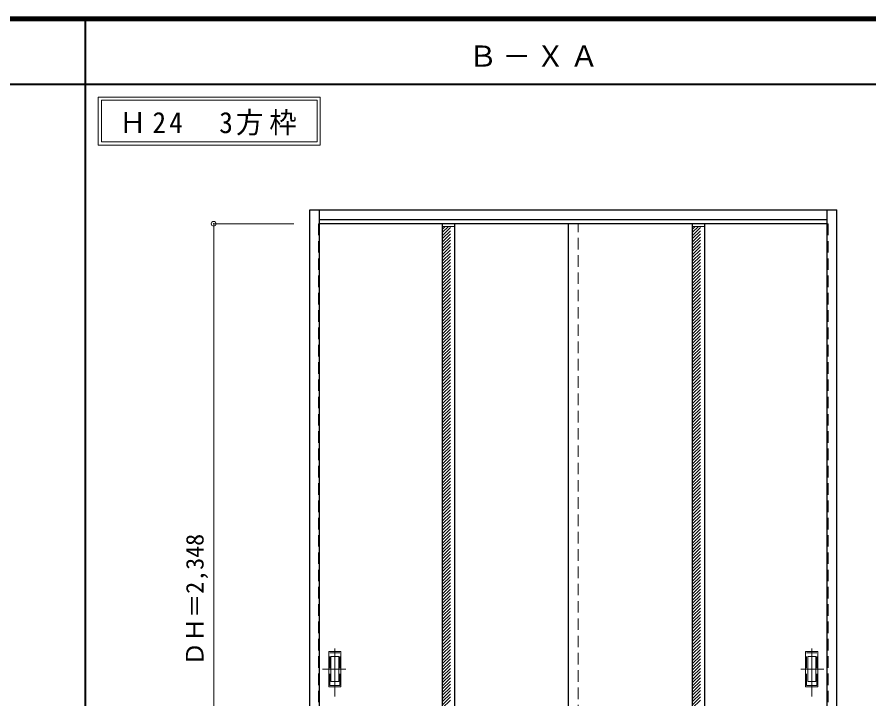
# Model space of a CAD drawing. Units: millimetres, scale not verified. Extents: x -6000 to 5700, y -4307 to 4260.
# Drawn here: x -2909 to -250, y 2046 to 4175 of the extents above; entities that cross this region are included whole.
import ezdxf
from ezdxf.enums import TextEntityAlignment as Align

# ---------------------------------------------------------------- set-up
doc = ezdxf.new("R2010")
doc.units = ezdxf.units.MM
doc.header["$LTSCALE"] = 30
doc.header["$PDMODE"] = 32
doc.header["$PDSIZE"] = 15
doc.linetypes.add('CHAIN1', pattern=[8, 5, -1, 1, -1])
doc.linetypes.add('DASHED1', pattern=[1.8, 1.2, -0.6])
for name, color, linetype, lineweight in [('0-2_扉', 4, 'DASHED1', 9), ('0-3_仕上げ', 7, 'Continuous', 18), ('0-4_枠', 3, 'Continuous', 25), ('0-6_引手', 7, 'Continuous', 18), ('0-A_文字', 7, 'Continuous', 18), ('0-B_寸法', 4, 'Continuous', 9), ('0-C_ハッチ', 4, 'DASHED1', 9), ('F-1_枠', 6, 'Continuous', 40)]:
    doc.layers.add(name, color=color, linetype=linetype, lineweight=lineweight)
doc.styles.add('ＭＳ ゴシック', font='')
doc.styles.get('ＭＳ ゴシック').set_extended_font_data('MS Gothic')

msp = doc.modelspace()

# ---------------------------------------------------------------- linework, layer by layer
at = {"layer": '0-2_扉'}
for p, q in [((-1965, 3529.5), (-1968, 3529.5)), ((-1158, 1181.5), (-1158, 3529.5)), ((-381, 3529.5), (-378, 3529.5))]:
    msp.add_line(p, q, dxfattribs=at)
at = {"layer": '0-2_扉', "color": 3, "linetype": 'Continuous', "lineweight": 25}
for p, q in [((-381, 3529.5), (-1965, 3529.5)), ((-1188, 1181.5), (-1188, 3529.5))]:
    msp.add_line(p, q, dxfattribs=at)
at = {"layer": '0-2_扉'}
for points in [[(-1968, 3529.5), (-1968, 1181.5), (-1965, 1181.5)], [(-378, 3529.5), (-378, 1181.5), (-381, 1181.5)]]:
    msp.add_lwpolyline(points, dxfattribs=at)
at = {"layer": '0-3_仕上げ', "color": 3, "lineweight": 25}
for p, q in [((-1582, 3529.5), (-1582, 1181.5)), ((-1544, 3529.5), (-1544, 1181.5)), ((-802, 3529.5), (-802, 1181.5)), ((-764, 3529.5), (-764, 1181.5))]:
    msp.add_line(p, q, dxfattribs=at)
at = {"layer": '0-3_仕上げ'}
for p, q in [((-1582, 3521.5), (-1544, 3521.5)), ((-802, 3521.5), (-764, 3521.5))]:
    msp.add_line(p, q, dxfattribs=at)
at = {"layer": '0-4_枠'}
for p, q in [((-1995, 3573), (-351, 3573)), ((-1995, 1173), (-1995, 3573)), ((-1965, 1173), (-1965, 3573)), ((-381, 1182.04), (-381, 3573)), ((-351, 1173), (-351, 3573)), ((-1965, 3543), (-381, 3543))]:
    msp.add_line(p, q, dxfattribs=at)
at = {"layer": '0-6_引手', "linetype": 'CHAIN1'}
for p, q in [((-1917, 2053.77), (-1917, 2224.62)), ((-429, 2053.77), (-429, 2224.62)), ((-1955.07, 2139), (-1882.56, 2139)), ((-390.93, 2139), (-463.44, 2139))]:
    msp.add_line(p, q, dxfattribs=at)
at = {"layer": '0-6_引手'}
for p, q in [((-1936, 2194), (-1898, 2194)), ((-1936, 2084), (-1936, 2194)), ((-1898, 2084), (-1898, 2194)), ((-410, 2194), (-448, 2194)), ((-448, 2084), (-448, 2194)), ((-410, 2084), (-410, 2194)), ((-1929.5, 2178), (-1904.5, 2178)), ((-1929.5, 2100), (-1929.5, 2178)), ((-1904.5, 2100), (-1904.5, 2178)), ((-416.5, 2178), (-441.5, 2178)), ((-441.5, 2100), (-441.5, 2178)), ((-416.5, 2100), (-416.5, 2178)), ((-1929.5, 2100), (-1904.5, 2100)), ((-416.5, 2100), (-441.5, 2100)), ((-1936, 2084), (-1898, 2084)), ((-410, 2084), (-448, 2084))]:
    msp.add_line(p, q, dxfattribs=at)
at = {"layer": '0-6_引手', "linetype": 'DASHED1'}
for p, q in [((-1901, 2088), (-1901, 2190)), ((-445, 2088), (-445, 2190)), ((-1933, 2088), (-1901, 2088)), ((-413, 2088), (-445, 2088))]:
    msp.add_line(p, q, dxfattribs=at)
for points in [[(-1933, 2088), (-1933, 2190), (-1901, 2190)], [(-413, 2088), (-413, 2190), (-445, 2190)]]:
    msp.add_lwpolyline(points, dxfattribs=at)
at = {"layer": '0-A_文字'}
for p, q in [((-2655, 3925), (-2655, 3775)), ((-2645, 3915), (-2645, 3785)), ((-2645, 3915), (-1972.38, 3915)), ((-1972.38, 3915), (-1972.38, 3785)), ((-2655, 3775), (-1962.38, 3775)), ((-2645, 3785), (-1972.38, 3785))]:
    msp.add_line(p, q, dxfattribs=at)
msp.add_lwpolyline([(-2655, 3925), (-1962.38, 3925), (-1962.38, 3775)], dxfattribs=at)
at = {"layer": '0-B_寸法'}
for q in [(-2295, 1181.5), (-2045, 3529.5)]:
    msp.add_line((-2295, 3529.5), q, dxfattribs=at)
at = {"layer": '0-B_寸法', "color": 7}
msp.add_point((-2295, 3529.5), dxfattribs=at)
at = {"layer": '0-C_ハッチ'}
for p, q in [((-1582, 3511.8), (-1572.3, 3521.5)), ((-1582, 3492), (-1552.5, 3521.5)), ((-1582, 3501.9), (-1562.4, 3521.5)), ((-1582, 3482.1), (-1544, 3520.1)), ((-1582, 3472.2), (-1544, 3510.2)), ((-802, 3511.8), (-792.3, 3521.5)), ((-802, 3492), (-772.5, 3521.5)), ((-802, 3501.9), (-782.4, 3521.5)), ((-802, 3482.1), (-764, 3520.1)), ((-802, 3472.2), (-764, 3510.2)), ((-1582, 3462.3), (-1544, 3500.3)), ((-1582, 3452.4), (-1544, 3490.4)), ((-802, 3462.3), (-764, 3500.3)), ((-802, 3452.4), (-764, 3490.4)), ((-1582, 3442.5), (-1544, 3480.5)), ((-1582, 3432.6), (-1544, 3470.6)), ((-1582, 3422.7), (-1544, 3460.7)), ((-802, 3442.5), (-764, 3480.5)), ((-802, 3432.6), (-764, 3470.6)), ((-802, 3422.7), (-764, 3460.7)), ((-1582, 3412.8), (-1544, 3450.8)), ((-1582, 3402.91), (-1544, 3440.91)), ((-1582, 3393.01), (-1544, 3431.01)), ((-802, 3412.8), (-764, 3450.8)), ((-802, 3402.91), (-764, 3440.91)), ((-802, 3393.01), (-764, 3431.01)), ((-1582, 3383.11), (-1544, 3421.11)), ((-1582, 3373.21), (-1544, 3411.21)), ((-802, 3383.11), (-764, 3421.11)), ((-802, 3373.21), (-764, 3411.21)), ((-1582, 3363.31), (-1544, 3401.31)), ((-1582, 3353.41), (-1544, 3391.41)), ((-1582, 3343.51), (-1544, 3381.51)), ((-802, 3363.31), (-764, 3401.31)), ((-802, 3353.41), (-764, 3391.41)), ((-802, 3343.51), (-764, 3381.51)), ((-1582, 3333.61), (-1544, 3371.61)), ((-1582, 3323.71), (-1544, 3361.71)), ((-1582, 3313.81), (-1544, 3351.81)), ((-802, 3333.61), (-764, 3371.61)), ((-802, 3323.71), (-764, 3361.71)), ((-802, 3313.81), (-764, 3351.81)), ((-1582, 3303.91), (-1544, 3341.91)), ((-1582, 3294.01), (-1544, 3332.01)), ((-802, 3303.91), (-764, 3341.91)), ((-802, 3294.01), (-764, 3332.01)), ((-1582, 3284.11), (-1544, 3322.11)), ((-1582, 3274.21), (-1544, 3312.21)), ((-1582, 3264.31), (-1544, 3302.31)), ((-802, 3284.11), (-764, 3322.11)), ((-802, 3274.21), (-764, 3312.21)), ((-802, 3264.31), (-764, 3302.31)), ((-1582, 3254.41), (-1544, 3292.41)), ((-1582, 3244.51), (-1544, 3282.51)), ((-1582, 3234.61), (-1544, 3272.61)), ((-802, 3254.41), (-764, 3292.41)), ((-802, 3244.51), (-764, 3282.51)), ((-802, 3234.61), (-764, 3272.61)), ((-1582, 3224.71), (-1544, 3262.71)), ((-1582, 3214.81), (-1544, 3252.81)), ((-1582, 3204.92), (-1544, 3242.92)), ((-802, 3224.71), (-764, 3262.71)), ((-802, 3214.81), (-764, 3252.81)), ((-802, 3204.92), (-764, 3242.92)), ((-1582, 3195.02), (-1544, 3233.02)), ((-1582, 3185.12), (-1544, 3223.12)), ((-802, 3195.02), (-764, 3233.02)), ((-802, 3185.12), (-764, 3223.12)), ((-1582, 3175.22), (-1544, 3213.22)), ((-1582, 3165.32), (-1544, 3203.32)), ((-1582, 3155.42), (-1544, 3193.42)), ((-802, 3175.22), (-764, 3213.22)), ((-802, 3165.32), (-764, 3203.32)), ((-802, 3155.42), (-764, 3193.42)), ((-1582, 3145.52), (-1544, 3183.52)), ((-1582, 3135.62), (-1544, 3173.62)), ((-1582, 3125.72), (-1544, 3163.72)), ((-802, 3145.52), (-764, 3183.52)), ((-802, 3135.62), (-764, 3173.62)), ((-802, 3125.72), (-764, 3163.72)), ((-1582, 3115.82), (-1544, 3153.82)), ((-1582, 3105.92), (-1544, 3143.92)), ((-802, 3115.82), (-764, 3153.82)), ((-802, 3105.92), (-764, 3143.92)), ((-1582, 3096.02), (-1544, 3134.02)), ((-1582, 3086.12), (-1544, 3124.12)), ((-1582, 3076.22), (-1544, 3114.22)), ((-802, 3096.02), (-764, 3134.02)), ((-802, 3086.12), (-764, 3124.12)), ((-802, 3076.22), (-764, 3114.22)), ((-1582, 3066.32), (-1544, 3104.32)), ((-1582, 3056.42), (-1544, 3094.42)), ((-1582, 3046.52), (-1544, 3084.52)), ((-802, 3066.32), (-764, 3104.32)), ((-802, 3056.42), (-764, 3094.42)), ((-802, 3046.52), (-764, 3084.52)), ((-1582, 3036.62), (-1544, 3074.62)), ((-1582, 3026.72), (-1544, 3064.72)), ((-802, 3036.62), (-764, 3074.62)), ((-802, 3026.72), (-764, 3064.72)), ((-1582, 3016.82), (-1544, 3054.82)), ((-1582, 3006.93), (-1544, 3044.93)), ((-1582, 2997.03), (-1544, 3035.03)), ((-802, 3016.82), (-764, 3054.82)), ((-802, 3006.93), (-764, 3044.93)), ((-802, 2997.03), (-764, 3035.03)), ((-1582, 2987.13), (-1544, 3025.13)), ((-1582, 2977.23), (-1544, 3015.23)), ((-1582, 2967.33), (-1544, 3005.33)), ((-802, 2987.13), (-764, 3025.13)), ((-802, 2977.23), (-764, 3015.23)), ((-802, 2967.33), (-764, 3005.33)), ((-1582, 2957.43), (-1544, 2995.43)), ((-1582, 2947.53), (-1544, 2985.53)), ((-802, 2957.43), (-764, 2995.43)), ((-802, 2947.53), (-764, 2985.53)), ((-1582, 2937.63), (-1544, 2975.63)), ((-1582, 2927.73), (-1544, 2965.73)), ((-1582, 2917.83), (-1544, 2955.83)), ((-802, 2937.63), (-764, 2975.63)), ((-802, 2927.73), (-764, 2965.73)), ((-802, 2917.83), (-764, 2955.83)), ((-1582, 2907.93), (-1544, 2945.93)), ((-1582, 2898.03), (-1544, 2936.03)), ((-1582, 2888.13), (-1544, 2926.13)), ((-802, 2907.93), (-764, 2945.93)), ((-802, 2898.03), (-764, 2936.03)), ((-802, 2888.13), (-764, 2926.13)), ((-1582, 2878.23), (-1544, 2916.23)), ((-1582, 2868.33), (-1544, 2906.33)), ((-802, 2878.23), (-764, 2916.23)), ((-802, 2868.33), (-764, 2906.33)), ((-1582, 2858.43), (-1544, 2896.43)), ((-1582, 2848.53), (-1544, 2886.53)), ((-1582, 2838.63), (-1544, 2876.63)), ((-802, 2858.43), (-764, 2896.43)), ((-802, 2848.53), (-764, 2886.53)), ((-802, 2838.63), (-764, 2876.63)), ((-1582, 2828.73), (-1544, 2866.73)), ((-1582, 2818.83), (-1544, 2856.83)), ((-1582, 2808.94), (-1544, 2846.94)), ((-802, 2828.73), (-764, 2866.73)), ((-802, 2818.83), (-764, 2856.83)), ((-802, 2808.94), (-764, 2846.94)), ((-1582, 2799.04), (-1544, 2837.04)), ((-1582, 2789.14), (-1544, 2827.14)), ((-802, 2799.04), (-764, 2837.04)), ((-802, 2789.14), (-764, 2827.14)), ((-1582, 2779.24), (-1544, 2817.24)), ((-1582, 2769.34), (-1544, 2807.34)), ((-1582, 2759.44), (-1544, 2797.44)), ((-802, 2779.24), (-764, 2817.24)), ((-802, 2769.34), (-764, 2807.34)), ((-802, 2759.44), (-764, 2797.44)), ((-1582, 2749.54), (-1544, 2787.54)), ((-1582, 2739.64), (-1544, 2777.64)), ((-1582, 2729.74), (-1544, 2767.74)), ((-802, 2749.54), (-764, 2787.54)), ((-802, 2739.64), (-764, 2777.64)), ((-802, 2729.74), (-764, 2767.74)), ((-1582, 2719.84), (-1544, 2757.84)), ((-1582, 2709.94), (-1544, 2747.94)), ((-1582, 2700.04), (-1544, 2738.04)), ((-802, 2719.84), (-764, 2757.84)), ((-802, 2709.94), (-764, 2747.94)), ((-802, 2700.04), (-764, 2738.04)), ((-1582, 2690.14), (-1544, 2728.14)), ((-1582, 2680.24), (-1544, 2718.24)), ((-802, 2690.14), (-764, 2728.14)), ((-802, 2680.24), (-764, 2718.24)), ((-1582, 2670.34), (-1544, 2708.34)), ((-1582, 2660.44), (-1544, 2698.44)), ((-1582, 2650.54), (-1544, 2688.54)), ((-802, 2670.34), (-764, 2708.34)), ((-802, 2660.44), (-764, 2698.44)), ((-802, 2650.54), (-764, 2688.54)), ((-1582, 2640.64), (-1544, 2678.64)), ((-1582, 2630.74), (-1544, 2668.74)), ((-1582, 2620.84), (-1544, 2658.84)), ((-802, 2640.64), (-764, 2678.64)), ((-802, 2630.74), (-764, 2668.74)), ((-802, 2620.84), (-764, 2658.84)), ((-1582, 2610.95), (-1544, 2648.95)), ((-1582, 2601.05), (-1544, 2639.05)), ((-802, 2610.95), (-764, 2648.95)), ((-802, 2601.05), (-764, 2639.05)), ((-1582, 2591.15), (-1544, 2629.15)), ((-1582, 2581.25), (-1544, 2619.25)), ((-1582, 2571.35), (-1544, 2609.35)), ((-802, 2591.15), (-764, 2629.15)), ((-802, 2581.25), (-764, 2619.25)), ((-802, 2571.35), (-764, 2609.35)), ((-1582, 2561.45), (-1544, 2599.45)), ((-1582, 2551.55), (-1544, 2589.55)), ((-1582, 2541.65), (-1544, 2579.65)), ((-802, 2561.45), (-764, 2599.45)), ((-802, 2551.55), (-764, 2589.55)), ((-802, 2541.65), (-764, 2579.65)), ((-1582, 2531.75), (-1544, 2569.75)), ((-1582, 2521.85), (-1544, 2559.85)), ((-802, 2531.75), (-764, 2569.75)), ((-802, 2521.85), (-764, 2559.85)), ((-1582, 2511.95), (-1544, 2549.95)), ((-1582, 2502.05), (-1544, 2540.05)), ((-1582, 2492.15), (-1544, 2530.15)), ((-802, 2511.95), (-764, 2549.95)), ((-802, 2502.05), (-764, 2540.05)), ((-802, 2492.15), (-764, 2530.15)), ((-1582, 2482.25), (-1544, 2520.25)), ((-1582, 2472.35), (-1544, 2510.35)), ((-1582, 2462.45), (-1544, 2500.45)), ((-802, 2482.25), (-764, 2520.25)), ((-802, 2472.35), (-764, 2510.35)), ((-802, 2462.45), (-764, 2500.45)), ((-1582, 2452.55), (-1544, 2490.55)), ((-1582, 2442.65), (-1544, 2480.65)), ((-802, 2452.55), (-764, 2490.55)), ((-802, 2442.65), (-764, 2480.65)), ((-1582, 2432.75), (-1544, 2470.75)), ((-1582, 2422.86), (-1544, 2460.86)), ((-1582, 2412.96), (-1544, 2450.96)), ((-802, 2432.75), (-764, 2470.75)), ((-802, 2422.86), (-764, 2460.86)), ((-802, 2412.96), (-764, 2450.96)), ((-1582, 2403.06), (-1544, 2441.06)), ((-1582, 2393.16), (-1544, 2431.16)), ((-1582, 2383.26), (-1544, 2421.26)), ((-802, 2403.06), (-764, 2441.06)), ((-802, 2393.16), (-764, 2431.16)), ((-802, 2383.26), (-764, 2421.26)), ((-1582, 2373.36), (-1544, 2411.36)), ((-1582, 2363.46), (-1544, 2401.46)), ((-802, 2373.36), (-764, 2411.36)), ((-802, 2363.46), (-764, 2401.46)), ((-1582, 2353.56), (-1544, 2391.56)), ((-1582, 2343.66), (-1544, 2381.66)), ((-1582, 2333.76), (-1544, 2371.76)), ((-802, 2353.56), (-764, 2391.56)), ((-802, 2343.66), (-764, 2381.66)), ((-802, 2333.76), (-764, 2371.76)), ((-1582, 2323.86), (-1544, 2361.86)), ((-1582, 2313.96), (-1544, 2351.96)), ((-1582, 2304.06), (-1544, 2342.06)), ((-802, 2323.86), (-764, 2361.86)), ((-802, 2313.96), (-764, 2351.96)), ((-802, 2304.06), (-764, 2342.06)), ((-1582, 2294.16), (-1544, 2332.16)), ((-1582, 2284.26), (-1544, 2322.26)), ((-802, 2294.16), (-764, 2332.16)), ((-802, 2284.26), (-764, 2322.26)), ((-1582, 2274.36), (-1544, 2312.36)), ((-1582, 2264.46), (-1544, 2302.46)), ((-1582, 2254.56), (-1544, 2292.56)), ((-802, 2274.36), (-764, 2312.36)), ((-802, 2264.46), (-764, 2302.46)), ((-802, 2254.56), (-764, 2292.56)), ((-1582, 2244.66), (-1544, 2282.66)), ((-1582, 2234.76), (-1544, 2272.76)), ((-1582, 2224.87), (-1544, 2262.87)), ((-802, 2244.66), (-764, 2282.66)), ((-802, 2234.76), (-764, 2272.76)), ((-802, 2224.87), (-764, 2262.87)), ((-1582, 2214.97), (-1544, 2252.97)), ((-1582, 2205.07), (-1544, 2243.07)), ((-1582, 2195.17), (-1544, 2233.17)), ((-802, 2214.97), (-764, 2252.97)), ((-802, 2205.07), (-764, 2243.07)), ((-802, 2195.17), (-764, 2233.17)), ((-1582, 2185.27), (-1544, 2223.27)), ((-1582, 2175.37), (-1544, 2213.37)), ((-802, 2185.27), (-764, 2223.27)), ((-802, 2175.37), (-764, 2213.37)), ((-1582, 2165.47), (-1544, 2203.47)), ((-1582, 2155.57), (-1544, 2193.57)), ((-1582, 2145.67), (-1544, 2183.67)), ((-802, 2165.47), (-764, 2203.47)), ((-802, 2155.57), (-764, 2193.57)), ((-802, 2145.67), (-764, 2183.67)), ((-1582, 2135.77), (-1544, 2173.77)), ((-1582, 2125.87), (-1544, 2163.87)), ((-1582, 2115.97), (-1544, 2153.97)), ((-802, 2135.77), (-764, 2173.77)), ((-802, 2125.87), (-764, 2163.87)), ((-802, 2115.97), (-764, 2153.97)), ((-1582, 2106.07), (-1544, 2144.07)), ((-1582, 2096.17), (-1544, 2134.17)), ((-802, 2106.07), (-764, 2144.07)), ((-802, 2096.17), (-764, 2134.17)), ((-1582, 2086.27), (-1544, 2124.27)), ((-1582, 2076.37), (-1544, 2114.37)), ((-1582, 2066.47), (-1544, 2104.47)), ((-802, 2086.27), (-764, 2124.27)), ((-802, 2076.37), (-764, 2114.37)), ((-802, 2066.47), (-764, 2104.47)), ((-1582, 2056.57), (-1544, 2094.57)), ((-1582, 2046.67), (-1544, 2084.67)), ((-1582, 2036.77), (-1544, 2074.77)), ((-802, 2056.57), (-764, 2094.57)), ((-802, 2046.67), (-764, 2084.67)), ((-802, 2036.77), (-764, 2074.77)), ((-1582, 2026.88), (-1544, 2064.88)), ((-1582, 2016.98), (-1544, 2054.98)), ((-802, 2026.88), (-764, 2064.88)), ((-802, 2016.98), (-764, 2054.98))]:
    msp.add_line(p, q, dxfattribs=at)
at = {"layer": 'F-1_枠'}
for p, q in [((-6000, 4175), (5700, 4175)), ((-2695, -3790), (-2695, 4175)), ((-6000, 4170), (5700, 4170)), ((-6000, 4165), (5700, 4165)), ((-6000, 3965), (5700, 3965))]:
    msp.add_line(p, q, dxfattribs=at)

# ---------------------------------------------------------------- texts
at = {"layer": '0-A_文字', "char_height": 65.98, "attachment_point": 7, "style": 'ＭＳ ゴシック'}
for s, insert in [('\\T1.17;Ｂ－ＸＡ', (-1500, 4020)), ('\\T1.22;\\W0.95;Ｈ24\u30003方枠', (-2590.34, 3805))]:
    msp.add_mtext(s, dxfattribs=dict(at, insert=insert))
at = {"layer": '0-B_寸法', "color": 7, "style": 'ＭＳ ゴシック'}
msp.add_text('ＤＨ＝2,348', height=54.99, rotation=90, dxfattribs=at).set_placement((-2310, 2149.25), align=Align.BOTTOM_LEFT)

doc.saveas('drawing.dxf')
